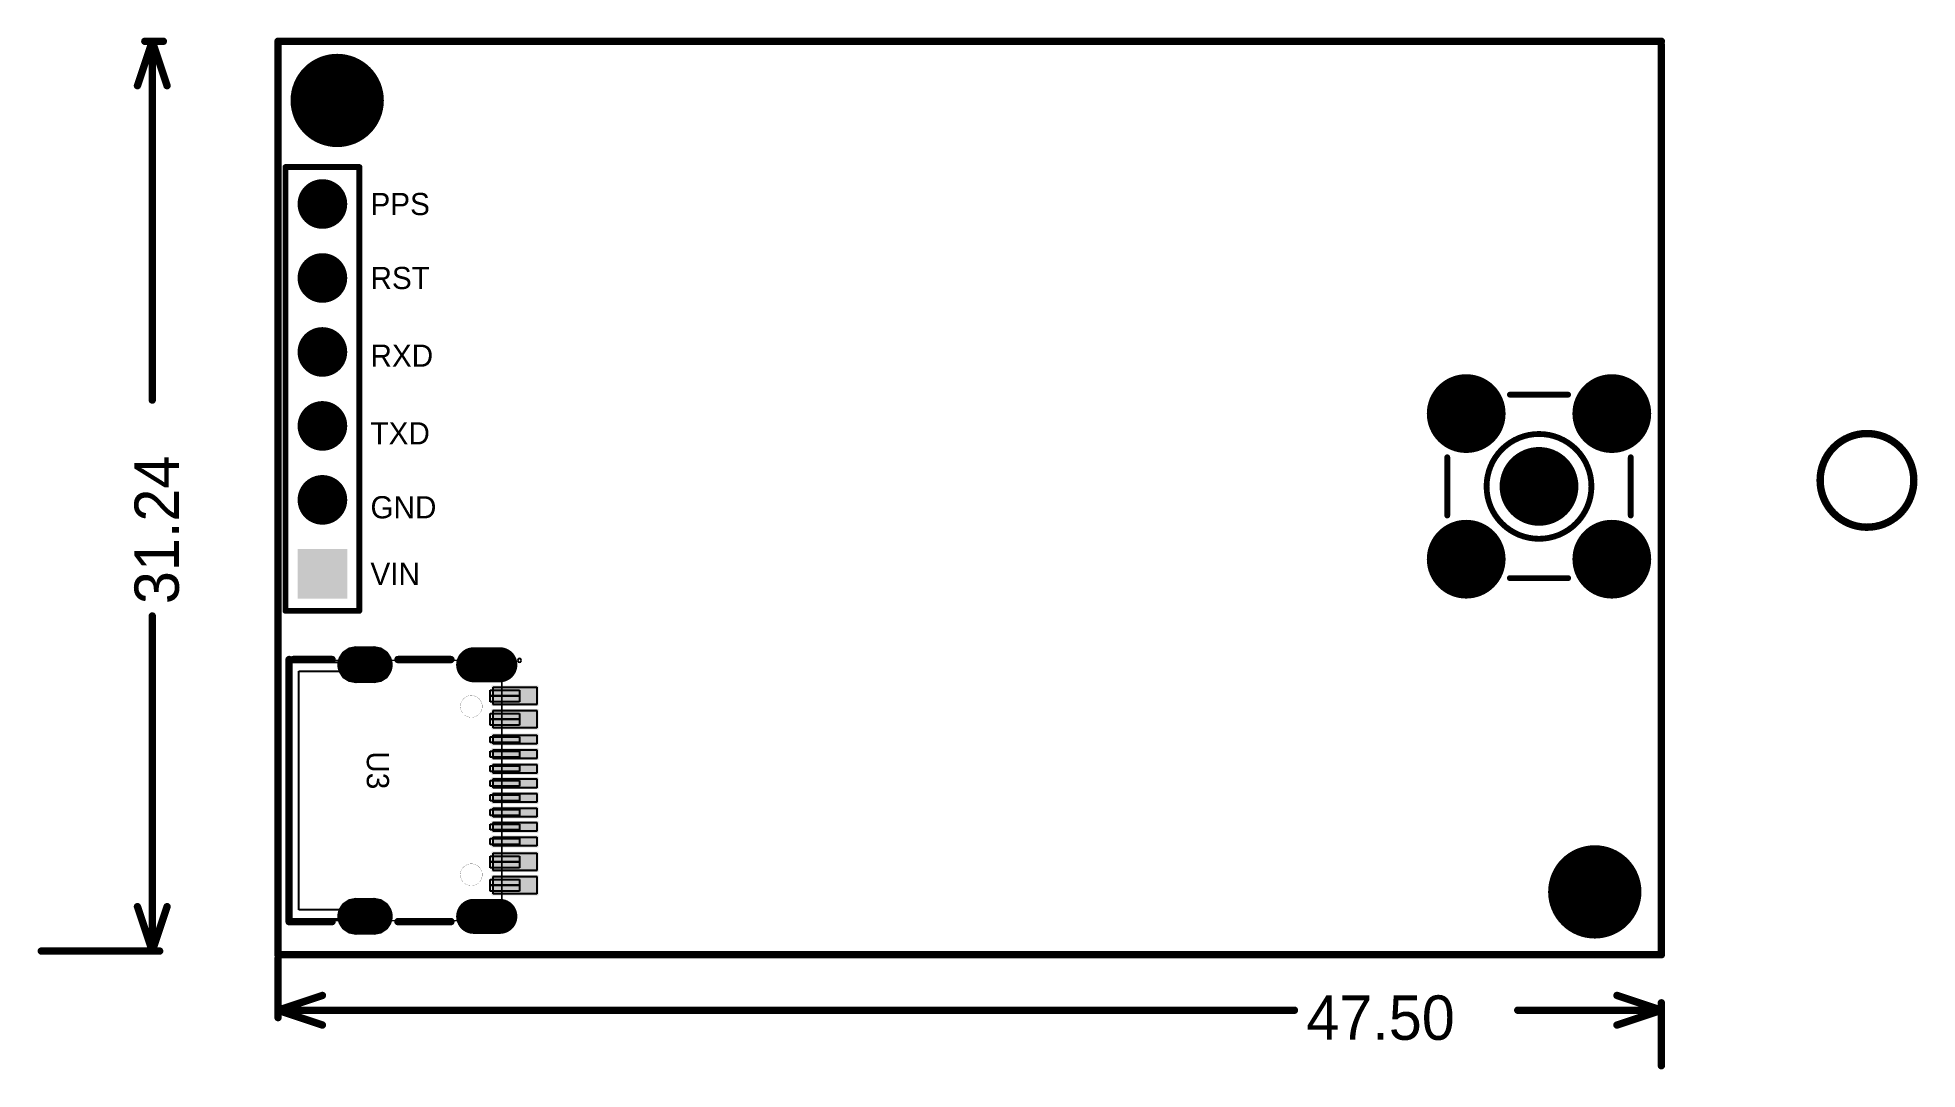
# Model space of a CAD drawing. Extents: x 65.5 to 130.1, y 48 to 83.4.
import ezdxf

# ---------------------------------------------------------------- set-up
doc = ezdxf.new("R2010")
doc.units = 0
doc.layers.get('0').update_dxf_attribs({"linetype": 'CONTINUOUS'})
for name, color, linetype in [('BOTTOMLAYER', 5, 'CONTINUOUS'), ('BOTTOMSOLDER', 6, 'CONTINUOUS'), ('KEEPOUTLAYER', 6, 'CONTINUOUS'), ('MECHANICAL1', 6, 'CONTINUOUS'), ('MECHANICAL15', 56, 'CONTINUOUS'), ('MECHANICAL6', 56, 'CONTINUOUS'), ('MULTILAYER', 9, 'CONTINUOUS'), ('TOPLAYER', 1, 'CONTINUOUS'), ('TOPOVERLAY', 2, 'CONTINUOUS'), ('TOPPASTE', 8, 'CONTINUOUS'), ('TOPSOLDER', 216, 'CONTINUOUS')]:
    doc.layers.add(name, color=color, linetype=linetype)

# ---------------------------------------------------------------- blocks, each defined once
blk = doc.blocks.new('TYPE_C16_1')
at = {"layer": 'BOTTOMLAYER', "const_width": 1.1}
for points in [[(-4.243, 2.664), (-4.243, 1.764)], [(4.397, 2.664), (4.397, 1.764)], [(-4.243, -1.616), (-4.243, -2.316)], [(4.397, -1.616), (4.397, -2.316)]]:
    blk.add_lwpolyline(points, dxfattribs=at)
at = {"layer": 'BOTTOMLAYER', "const_width": 0.55}
for points in [[(-4.518, 2.664, 1), (-3.968, 2.664, 1)], [(4.122, 2.664, 1), (4.672, 2.664, 1)], [(-4.518, 1.764, 1), (-3.968, 1.764, 1)], [(4.122, 1.764, 1), (4.672, 1.764, 1)], [(-4.518, -1.616, 1), (-3.968, -1.616, 1)], [(4.122, -1.616, 1), (4.672, -1.616, 1)], [(-4.518, -2.316, 1), (-3.968, -2.316, 1)], [(4.122, -2.316, 1), (4.672, -2.316, 1)]]:
    blk.add_lwpolyline(points, format="xyb", close=True, dxfattribs=at)
at = {"layer": 'BOTTOMSOLDER', "const_width": 1.202}
for points in [[(-4.243, 2.664), (-4.243, 1.764)], [(4.397, 2.664), (4.397, 1.764)], [(-4.243, -1.616), (-4.243, -2.316)], [(4.397, -1.616), (4.397, -2.316)]]:
    blk.add_lwpolyline(points, dxfattribs=at)
at = {"layer": 'BOTTOMSOLDER', "const_width": 0.601}
for points in [[(-4.544, 2.664, 1), (-3.943, 2.664, 1)], [(4.096, 2.664, 1), (4.697, 2.664, 1)], [(-4.544, 1.764, 1), (-3.943, 1.764, 1)], [(4.096, 1.764, 1), (4.697, 1.764, 1)], [(-4.544, -1.616, 1), (-3.943, -1.616, 1)], [(4.096, -1.616, 1), (4.697, -1.616, 1)], [(-4.544, -2.316, 1), (-3.943, -2.316, 1)], [(4.096, -2.316, 1), (4.697, -2.316, 1)]]:
    blk.add_lwpolyline(points, format="xyb", close=True, dxfattribs=at)
at = {"layer": 'KEEPOUTLAYER'}
for points, const_width in [([(-2.438, 1.684, 1), (-3.188, 1.684, 1)], 0.00508), ([(3.342, 1.684, 1), (2.592, 1.684, 1)], 0.00508), ([(-3.19, 1.684, 1), (-3.187, 1.684, 1)], 0.00254), ([(-2.44, 1.684, 1), (-2.437, 1.684, 1)], 0.00254), ([(2.59, 1.684, 1), (2.593, 1.684, 1)], 0.00254), ([(3.34, 1.684, 1), (3.343, 1.684, 1)], 0.00254)]:
    blk.add_lwpolyline(points, format="xyb", close=True, dxfattribs=dict(at, const_width=const_width))
at = {"layer": 'MECHANICAL15'}
for p, q in [((-4.439, 3.38), (-4.458, 3.334)), ((-4.458, 3.334), (-4.458, 3.334)), ((-4.458, 3.334), (-4.439, 3.289)), ((-4.394, 3.399), (-4.439, 3.38)), ((-4.439, 3.289), (-4.394, 3.27)), ((-4.348, 3.38), (-4.394, 3.399)), ((-4.394, 3.27), (-4.348, 3.289)), ((-4.329, 3.334), (-4.348, 3.38)), ((-4.348, 3.289), (-4.329, 3.334)), ((-4.329, 3.334), (-4.329, 3.334)), ((-3.374, 2.334), (-3.374, 3.334)), ((-3.374, 3.334), (-3.174, 3.334)), ((-3.174, 2.334), (-3.174, 3.334)), ((-3.174, 3.334), (-2.974, 3.334)), ((-3.174, 3.334), (-3.174, 2.334)), ((-2.974, 3.334), (-2.974, 2.334)), ((-2.574, 2.334), (-2.574, 3.334)), ((-2.574, 3.334), (-2.374, 3.334)), ((-2.374, 3.334), (-2.374, 2.334)), ((-2.374, 2.334), (-2.374, 3.334)), ((-2.374, 3.334), (-2.174, 3.334)), ((-2.174, 3.334), (-2.174, 2.334)), ((-1.774, 2.334), (-1.774, 3.334)), ((-1.774, 3.334), (-1.574, 3.334)), ((-1.574, 3.334), (-1.574, 2.334)), ((-1.273, 2.334), (-1.273, 3.334)), ((-1.273, 3.334), (-1.073, 3.334)), ((-1.073, 3.334), (-1.073, 2.334)), ((-0.774, 2.334), (-0.774, 3.334)), ((-0.774, 3.334), (-0.574, 3.334)), ((-0.574, 3.334), (-0.574, 2.334)), ((-0.273, 2.334), (-0.273, 3.334)), ((-0.273, 3.334), (-0.073, 3.334)), ((-0.073, 3.334), (-0.073, 2.334)), ((0.226, 2.334), (0.226, 3.334)), ((0.226, 3.334), (0.426, 3.334)), ((0.426, 3.334), (0.426, 2.334)), ((0.727, 2.334), (0.727, 3.334)), ((0.727, 3.334), (0.927, 3.334)), ((0.927, 3.334), (0.927, 2.334)), ((1.226, 2.334), (1.226, 3.334)), ((1.226, 3.334), (1.426, 3.334)), ((1.426, 3.334), (1.426, 2.334)), ((1.727, 2.334), (1.727, 3.334)), ((1.727, 3.334), (1.927, 3.334)), ((1.927, 3.334), (1.927, 2.334)), ((2.327, 2.334), (2.327, 3.334)), ((2.327, 3.334), (2.527, 3.334)), ((2.527, 3.334), (2.527, 2.334)), ((2.527, 2.334), (2.527, 3.334)), ((2.527, 3.334), (2.727, 3.334)), ((2.727, 3.334), (2.727, 2.334)), ((3.126, 2.334), (3.126, 3.334)), ((3.126, 3.334), (3.326, 3.334)), ((3.326, 3.334), (3.326, 2.334)), ((3.326, 2.334), (3.326, 3.334)), ((3.326, 3.334), (3.526, 3.334)), ((3.526, 3.334), (3.526, 2.334)), ((-4.394, 1.684), (-4.394, 2.734)), ((-4.394, 2.734), (-4.094, 2.734)), ((-4.094, 2.734), (-4.094, 1.684)), ((4.246, 1.684), (4.246, 2.734)), ((4.246, 2.734), (4.547, 2.734)), ((4.547, 2.734), (4.547, 1.684)), ((-3.174, 2.334), (-3.374, 2.334)), ((-2.974, 2.334), (-3.174, 2.334)), ((-2.374, 2.334), (-2.574, 2.334)), ((-2.174, 2.334), (-2.374, 2.334)), ((-1.574, 2.334), (-1.774, 2.334)), ((-1.073, 2.334), (-1.273, 2.334)), ((-0.574, 2.334), (-0.774, 2.334)), ((-0.073, 2.334), (-0.273, 2.334)), ((0.426, 2.334), (0.226, 2.334)), ((0.927, 2.334), (0.727, 2.334)), ((1.426, 2.334), (1.226, 2.334)), ((1.927, 2.334), (1.727, 2.334)), ((2.527, 2.334), (2.327, 2.334)), ((2.727, 2.334), (2.527, 2.334)), ((3.326, 2.334), (3.126, 2.334)), ((3.526, 2.334), (3.326, 2.334)), ((-4.094, 1.684), (-4.394, 1.684)), ((4.547, 1.684), (4.246, 1.684)), ((-4.394, -2.366), (-4.394, -1.566)), ((-4.394, -1.566), (-4.094, -1.566)), ((-4.094, -1.566), (-4.094, -2.366)), ((4.246, -2.366), (4.246, -1.566)), ((4.246, -1.566), (4.547, -1.566)), ((4.547, -1.566), (4.547, -2.366)), ((-4.094, -2.366), (-4.394, -2.366)), ((4.547, -2.366), (4.246, -2.366))]:
    blk.add_line(p, q, dxfattribs=at)
at = {"layer": 'MECHANICAL15', "const_width": 0.0508}
for points in [[(-4.394, -4.566), (-4.394, 2.734)], [(4.546, 2.734), (-4.394, 2.734)], [(4.546, -4.566), (4.546, 2.734)], [(4.546, -4.566), (-4.394, -4.566)]]:
    blk.add_lwpolyline(points, dxfattribs=at)
at = {"layer": 'MECHANICAL15', "const_width": 0.0254}
for points in [[(-4.406, 2.734, 1), (-4.381, 2.734, 1)], [(-4.406, 2.734, 1), (-4.381, 2.734, 1)], [(4.534, 2.734, 1), (4.559, 2.734, 1)], [(4.534, 2.734, 1), (4.559, 2.734, 1)], [(-4.406, -4.566, 1), (-4.381, -4.566, 1)], [(-4.406, -4.566, 1), (-4.381, -4.566, 1)], [(4.534, -4.566, 1), (4.559, -4.566, 1)], [(4.534, -4.566, 1), (4.559, -4.566, 1)]]:
    blk.add_lwpolyline(points, format="xyb", close=True, dxfattribs=at)
at = {"layer": 'MECHANICAL6'}
for p, q in [((-4.024, -2.842), (-4.324, -2.842)), ((-4.324, -2.842), (-4.324, -4.542)), ((-4.024, -4.242), (-4.024, -2.842)), ((4.476, -2.842), (4.176, -2.842)), ((4.176, -2.842), (4.176, -4.242)), ((4.476, -4.542), (4.476, -2.842)), ((4.176, -4.242), (-4.024, -4.242)), ((-4.324, -4.542), (4.476, -4.542))]:
    blk.add_line(p, q, dxfattribs=at)
at = {"layer": 'MULTILAYER', "const_width": 1.1}
for points in [[(-4.243, 2.664), (-4.243, 1.764)], [(4.397, 2.664), (4.397, 1.764)], [(-4.243, -1.616), (-4.243, -2.316)], [(4.397, -1.616), (4.397, -2.316)]]:
    blk.add_lwpolyline(points, dxfattribs=at)
at = {"layer": 'MULTILAYER', "const_width": 0.55}
for points in [[(-4.518, 2.664, 1), (-3.968, 2.664, 1)], [(4.122, 2.664, 1), (4.672, 2.664, 1)], [(-4.518, 1.764, 1), (-3.968, 1.764, 1)], [(4.122, 1.764, 1), (4.672, 1.764, 1)], [(-4.518, -1.616, 1), (-3.968, -1.616, 1)], [(4.122, -1.616, 1), (4.672, -1.616, 1)], [(-4.518, -2.316, 1), (-3.968, -2.316, 1)], [(4.122, -2.316, 1), (4.672, -2.316, 1)]]:
    blk.add_lwpolyline(points, format="xyb", close=True, dxfattribs=at)
at = {"layer": 'TOPLAYER', "const_width": 1.1}
for points in [[(-4.243, 2.664), (-4.243, 1.764)], [(4.397, 2.664), (4.397, 1.764)], [(-4.243, -1.616), (-4.243, -2.316)], [(4.397, -1.616), (4.397, -2.316)]]:
    blk.add_lwpolyline(points, dxfattribs=at)
at = {"layer": 'TOPLAYER', "const_width": 0.55}
for points in [[(-4.518, 2.664, 1), (-3.968, 2.664, 1)], [(4.122, 2.664, 1), (4.672, 2.664, 1)], [(-4.518, 1.764, 1), (-3.968, 1.764, 1)], [(4.122, 1.764, 1), (4.672, 1.764, 1)], [(-4.518, -1.616, 1), (-3.968, -1.616, 1)], [(4.122, -1.616, 1), (4.672, -1.616, 1)], [(-4.518, -2.316, 1), (-3.968, -2.316, 1)], [(4.122, -2.316, 1), (4.672, -2.316, 1)]]:
    blk.add_lwpolyline(points, format="xyb", close=True, dxfattribs=at)
at = {"layer": 'TOPLAYER'}
for points in [[(-3.473, 2.431), (-3.173, 2.431), (-3.473, 3.931), (-3.173, 3.931)], [(-3.174, 2.431), (-2.874, 2.431), (-3.174, 3.931), (-2.874, 3.931)], [(-2.673, 2.431), (-2.373, 2.431), (-2.673, 3.931), (-2.373, 3.931)], [(-2.373, 2.431), (-2.073, 2.431), (-2.373, 3.931), (-2.073, 3.931)], [(-1.824, 2.432), (-1.524, 2.432), (-1.824, 3.932), (-1.524, 3.932)], [(-1.323, 2.431), (-1.023, 2.431), (-1.323, 3.931), (-1.023, 3.931)], [(-0.824, 2.431), (-0.524, 2.431), (-0.824, 3.931), (-0.524, 3.931)], [(-0.323, 2.431), (-0.023, 2.431), (-0.323, 3.931), (-0.023, 3.931)], [(0.176, 2.431), (0.476, 2.431), (0.176, 3.931), (0.476, 3.931)], [(0.677, 2.431), (0.977, 2.431), (0.677, 3.931), (0.977, 3.931)], [(1.176, 2.432), (1.476, 2.432), (1.176, 3.932), (1.476, 3.932)], [(1.677, 2.431), (1.977, 2.431), (1.677, 3.931), (1.977, 3.931)], [(2.227, 2.432), (2.527, 2.432), (2.227, 3.932), (2.527, 3.932)], [(2.527, 2.432), (2.827, 2.432), (2.527, 3.932), (2.827, 3.932)], [(3.027, 2.431), (3.327, 2.431), (3.027, 3.931), (3.327, 3.931)], [(3.327, 2.431), (3.627, 2.431), (3.327, 3.931), (3.627, 3.931)]]:
    blk.add_solid(points, dxfattribs=at)
at = {"layer": 'TOPOVERLAY', "const_width": 0.254}
for points in [[(-4.424, -0.835), (-4.424, 0.983)], [(4.576, -0.835), (4.576, 0.983)], [(-4.424, -4.433), (-4.424, -3.097)], [(4.576, -4.382), (4.576, -3.097)], [(-4.425, -4.572), (4.577, -4.572)], [(4.577, -4.572), (4.577, -4.381)]]:
    blk.add_lwpolyline(points, dxfattribs=at)
at = {"layer": 'TOPOVERLAY', "const_width": 0.127}
for points in [[(-4.487, 0.983, 1), (-4.36, 0.983, 1)], [(4.513, 0.983, 1), (4.64, 0.983, 1)], [(-4.487, -0.835, 1), (-4.36, -0.835, 1)], [(4.513, -0.835, 1), (4.64, -0.835, 1)], [(-4.487, -3.097, 1), (-4.36, -3.097, 1)], [(4.513, -3.097, 1), (4.64, -3.097, 1)], [(-4.488, -4.572, 1), (-4.361, -4.572, 1)], [(-4.487, -4.433, 1), (-4.36, -4.433, 1)], [(4.513, -4.382, 1), (4.64, -4.382, 1)], [(4.514, -4.381, 1), (4.641, -4.381, 1)], [(4.514, -4.572, 1), (4.641, -4.572, 1)], [(4.514, -4.572, 1), (4.641, -4.572, 1)]]:
    blk.add_lwpolyline(points, format="xyb", close=True, dxfattribs=at)
at = {"layer": 'TOPPASTE'}
for p, q in [((-3.474, 2.431), (-3.474, 3.931)), ((-3.474, 3.931), (-2.874, 3.931)), ((-2.874, 3.931), (-2.874, 2.431)), ((-2.674, 2.431), (-2.674, 3.931)), ((-2.674, 3.931), (-2.074, 3.931)), ((-2.074, 3.931), (-2.074, 2.431)), ((-1.824, 2.432), (-1.824, 3.932)), ((-1.824, 3.932), (-1.524, 3.932)), ((-1.524, 3.932), (-1.524, 2.432)), ((-1.323, 2.431), (-1.323, 3.931)), ((-1.323, 3.931), (-1.023, 3.931)), ((-1.023, 3.931), (-1.023, 2.431)), ((-0.824, 2.431), (-0.824, 3.931)), ((-0.824, 3.931), (-0.524, 3.931)), ((-0.524, 3.931), (-0.524, 2.431)), ((-0.323, 2.431), (-0.323, 3.931)), ((-0.323, 3.931), (-0.023, 3.931)), ((-0.023, 3.931), (-0.023, 2.431)), ((0.176, 2.431), (0.176, 3.931)), ((0.176, 3.931), (0.476, 3.931)), ((0.476, 3.931), (0.476, 2.431)), ((0.677, 2.431), (0.677, 3.931)), ((0.677, 3.931), (0.977, 3.931)), ((0.977, 3.931), (0.977, 2.431)), ((1.176, 2.432), (1.176, 3.932)), ((1.176, 3.932), (1.476, 3.932)), ((1.476, 3.932), (1.476, 2.432)), ((1.677, 2.431), (1.677, 3.931)), ((1.677, 3.931), (1.977, 3.931)), ((1.977, 3.931), (1.977, 2.431)), ((2.227, 2.431), (2.227, 3.931)), ((2.227, 3.931), (2.826, 3.931)), ((2.826, 3.931), (2.826, 2.431)), ((3.026, 2.431), (3.026, 3.931)), ((3.026, 3.931), (3.626, 3.931)), ((3.626, 3.931), (3.626, 2.431)), ((-4.804, 2.664), (-4.762, 2.879)), ((-4.793, 1.764), (-4.804, 2.664)), ((-4.762, 2.879), (-4.64, 3.061)), ((-4.64, 3.061), (-4.458, 3.182)), ((-4.458, 3.182), (-4.243, 3.225)), ((-4.243, 3.225), (-4.029, 3.182)), ((-4.029, 3.182), (-3.847, 3.061)), ((-3.847, 3.061), (-3.725, 2.879)), ((-3.725, 2.879), (-3.683, 2.664)), ((-3.683, 2.664), (-3.693, 2.664)), ((-3.693, 2.664), (-3.683, 1.764)), ((3.836, 2.664), (3.878, 2.879)), ((3.847, 1.764), (3.836, 2.664)), ((3.878, 2.879), (4, 3.061)), ((4, 3.061), (4.182, 3.182)), ((4.182, 3.182), (4.397, 3.225)), ((4.397, 3.225), (4.611, 3.182)), ((4.611, 3.182), (4.793, 3.061)), ((4.793, 3.061), (4.915, 2.879)), ((4.915, 2.879), (4.957, 2.664)), ((4.957, 2.664), (4.947, 2.664)), ((4.947, 2.664), (4.957, 1.764)), ((-2.874, 2.431), (-3.474, 2.431)), ((-2.074, 2.431), (-2.674, 2.431)), ((-1.524, 2.432), (-1.824, 2.432)), ((-1.023, 2.431), (-1.323, 2.431)), ((-0.524, 2.431), (-0.824, 2.431)), ((-0.023, 2.431), (-0.323, 2.431)), ((0.476, 2.431), (0.176, 2.431)), ((0.977, 2.431), (0.677, 2.431)), ((1.476, 2.432), (1.176, 2.432)), ((1.977, 2.431), (1.677, 2.431)), ((2.826, 2.431), (2.227, 2.431)), ((3.626, 2.431), (3.026, 2.431)), ((-4.762, 1.549), (-4.804, 1.764)), ((-4.804, 1.764), (-4.793, 1.764)), ((-4.64, 1.368), (-4.762, 1.549)), ((-4.458, 1.246), (-4.64, 1.368)), ((-3.847, 1.368), (-4.029, 1.246)), ((-3.725, 1.549), (-3.847, 1.368)), ((-3.683, 1.764), (-3.725, 1.549)), ((3.878, 1.549), (3.836, 1.764)), ((3.836, 1.764), (3.847, 1.764)), ((4, 1.368), (3.878, 1.549)), ((4.182, 1.246), (4, 1.368)), ((4.793, 1.368), (4.611, 1.246)), ((4.915, 1.549), (4.793, 1.368)), ((4.957, 1.764), (4.915, 1.549)), ((-4.243, 1.203), (-4.458, 1.246)), ((-4.029, 1.246), (-4.243, 1.203)), ((4.397, 1.203), (4.182, 1.246)), ((4.611, 1.246), (4.397, 1.203)), ((-4.809, -1.432), (-4.676, -1.233)), ((-4.676, -1.233), (-4.478, -1.101)), ((-4.478, -1.101), (-4.244, -1.054)), ((-4.244, -1.054), (-4.009, -1.101)), ((-4.009, -1.101), (-3.811, -1.233)), ((-3.811, -1.233), (-3.678, -1.432)), ((3.831, -1.432), (3.964, -1.233)), ((3.964, -1.233), (4.162, -1.101)), ((4.162, -1.101), (4.396, -1.054)), ((4.396, -1.054), (4.631, -1.101)), ((4.631, -1.101), (4.829, -1.233)), ((4.829, -1.233), (4.962, -1.432)), ((-4.855, -1.666), (-4.809, -1.432)), ((-4.844, -2.266), (-4.855, -1.666)), ((-3.678, -1.432), (-3.632, -1.666)), ((-3.632, -1.666), (-3.644, -1.666)), ((-3.644, -1.666), (-3.632, -2.266)), ((3.785, -1.666), (3.831, -1.432)), ((3.796, -2.266), (3.785, -1.666)), ((4.962, -1.432), (5.008, -1.666)), ((5.008, -1.666), (4.996, -1.666)), ((4.996, -1.666), (5.008, -2.266)), ((-4.809, -2.5), (-4.855, -2.266)), ((-4.855, -2.266), (-4.844, -2.266)), ((-4.676, -2.699), (-4.809, -2.5)), ((-3.678, -2.5), (-3.811, -2.699)), ((-3.632, -2.266), (-3.678, -2.5)), ((3.831, -2.5), (3.785, -2.266)), ((3.785, -2.266), (3.796, -2.266)), ((3.964, -2.699), (3.831, -2.5)), ((4.962, -2.5), (4.829, -2.699)), ((5.008, -2.266), (4.962, -2.5)), ((-4.478, -2.831), (-4.676, -2.699)), ((-4.244, -2.878), (-4.478, -2.831)), ((-4.009, -2.831), (-4.244, -2.878)), ((-3.811, -2.699), (-4.009, -2.831)), ((4.162, -2.831), (3.964, -2.699)), ((4.396, -2.878), (4.162, -2.831)), ((4.631, -2.831), (4.396, -2.878)), ((4.829, -2.699), (4.631, -2.831))]:
    blk.add_line(p, q, dxfattribs=at)
for points in [[(-3.473, 2.431), (-3.173, 2.431), (-3.473, 3.931), (-3.173, 3.931)], [(-3.174, 2.431), (-2.874, 2.431), (-3.174, 3.931), (-2.874, 3.931)], [(-2.673, 2.431), (-2.373, 2.431), (-2.673, 3.931), (-2.373, 3.931)], [(-2.373, 2.431), (-2.073, 2.431), (-2.373, 3.931), (-2.073, 3.931)], [(-1.824, 2.432), (-1.524, 2.432), (-1.824, 3.932), (-1.524, 3.932)], [(-1.323, 2.431), (-1.023, 2.431), (-1.323, 3.931), (-1.023, 3.931)], [(-0.824, 2.431), (-0.524, 2.431), (-0.824, 3.931), (-0.524, 3.931)], [(-0.323, 2.431), (-0.023, 2.431), (-0.323, 3.931), (-0.023, 3.931)], [(0.176, 2.431), (0.476, 2.431), (0.176, 3.931), (0.476, 3.931)], [(0.677, 2.431), (0.977, 2.431), (0.677, 3.931), (0.977, 3.931)], [(1.176, 2.432), (1.476, 2.432), (1.176, 3.932), (1.476, 3.932)], [(1.677, 2.431), (1.977, 2.431), (1.677, 3.931), (1.977, 3.931)], [(2.227, 2.432), (2.527, 2.432), (2.227, 3.932), (2.527, 3.932)], [(2.527, 2.432), (2.827, 2.432), (2.527, 3.932), (2.827, 3.932)], [(3.027, 2.431), (3.327, 2.431), (3.027, 3.931), (3.327, 3.931)], [(3.327, 2.431), (3.627, 2.431), (3.327, 3.931), (3.627, 3.931)]]:
    blk.add_solid(points, dxfattribs=at)
at = {"layer": 'TOPSOLDER', "const_width": 1.202}
for points in [[(-4.243, 2.664), (-4.243, 1.764)], [(4.397, 2.664), (4.397, 1.764)], [(-4.243, -1.616), (-4.243, -2.316)], [(4.397, -1.616), (4.397, -2.316)]]:
    blk.add_lwpolyline(points, dxfattribs=at)
at = {"layer": 'TOPSOLDER', "const_width": 0.601}
for points in [[(-4.544, 2.664, 1), (-3.943, 2.664, 1)], [(4.096, 2.664, 1), (4.697, 2.664, 1)], [(-4.544, 1.764, 1), (-3.943, 1.764, 1)], [(4.096, 1.764, 1), (4.697, 1.764, 1)], [(-4.544, -1.616, 1), (-3.943, -1.616, 1)], [(4.096, -1.616, 1), (4.697, -1.616, 1)], [(-4.544, -2.316, 1), (-3.943, -2.316, 1)], [(4.096, -2.316, 1), (4.697, -2.316, 1)]]:
    blk.add_lwpolyline(points, format="xyb", close=True, dxfattribs=at)
at = {"layer": 'TOPSOLDER'}
for points in [[(-3.524, 2.38), (-3.123, 2.38), (-3.524, 3.982), (-3.123, 3.982)], [(-3.224, 2.38), (-2.823, 2.38), (-3.224, 3.982), (-2.823, 3.982)], [(-2.724, 2.38), (-2.323, 2.38), (-2.724, 3.982), (-2.323, 3.982)], [(-2.424, 2.38), (-2.023, 2.38), (-2.424, 3.982), (-2.023, 3.982)], [(-1.874, 2.381), (-1.473, 2.381), (-1.874, 3.983), (-1.473, 3.983)], [(-1.374, 2.38), (-0.973, 2.38), (-1.374, 3.982), (-0.973, 3.982)], [(-0.874, 2.38), (-0.473, 2.38), (-0.874, 3.982), (-0.473, 3.982)], [(-0.374, 2.38), (0.027, 2.38), (-0.374, 3.982), (0.027, 3.982)], [(0.126, 2.38), (0.527, 2.38), (0.126, 3.982), (0.527, 3.982)], [(0.626, 2.38), (1.027, 2.38), (0.626, 3.982), (1.027, 3.982)], [(1.125, 2.381), (1.527, 2.381), (1.125, 3.983), (1.527, 3.983)], [(1.626, 2.38), (2.027, 2.38), (1.626, 3.982), (2.027, 3.982)], [(2.176, 2.381), (2.577, 2.381), (2.176, 3.982), (2.577, 3.982)], [(2.476, 2.381), (2.878, 2.381), (2.476, 3.982), (2.878, 3.982)], [(2.976, 2.38), (3.377, 2.38), (2.976, 3.982), (3.377, 3.982)], [(3.276, 2.38), (3.677, 2.38), (3.276, 3.982), (3.677, 3.982)]]:
    blk.add_solid(points, dxfattribs=at)
blk = doc.blocks.new('HDR1X6_2')
at = {"layer": 'BOTTOMLAYER', "const_width": 0.75}
for points in [[(2.165, 0, 1), (2.915, 0, 1)], [(4.705, 0, 1), (5.455, 0, 1)], [(7.245, 0, 1), (7.995, 0, 1)], [(9.785, 0, 1), (10.535, 0, 1)], [(12.325, 0, 1), (13.075, 0, 1)]]:
    blk.add_lwpolyline(points, format="xyb", close=True, dxfattribs=at)
at = {"layer": 'BOTTOMLAYER'}
blk.add_solid([(-0.75, -0.75), (0.75, -0.75), (-0.75, 0.75), (0.75, 0.75)], dxfattribs=at)
at = {"layer": 'BOTTOMSOLDER', "const_width": 0.852}
for points in [[(2.114, 0, 1), (2.966, 0, 1)], [(4.654, 0, 1), (5.506, 0, 1)], [(7.194, 0, 1), (8.046, 0, 1)], [(9.734, 0, 1), (10.586, 0, 1)], [(12.274, 0, 1), (13.126, 0, 1)]]:
    blk.add_lwpolyline(points, format="xyb", close=True, dxfattribs=at)
at = {"layer": 'BOTTOMSOLDER'}
blk.add_solid([(-0.852, -0.852), (0.852, -0.852), (-0.852, 0.852), (0.852, 0.852)], dxfattribs=at)
at = {"layer": 'MULTILAYER', "const_width": 0.75}
for points in [[(2.165, 0, 1), (2.915, 0, 1)], [(4.705, 0, 1), (5.455, 0, 1)], [(7.245, 0, 1), (7.995, 0, 1)], [(9.785, 0, 1), (10.535, 0, 1)], [(12.325, 0, 1), (13.075, 0, 1)]]:
    blk.add_lwpolyline(points, format="xyb", close=True, dxfattribs=at)
at = {"layer": 'MULTILAYER'}
blk.add_solid([(-0.75, -0.75), (0.75, -0.75), (-0.75, 0.75), (0.75, 0.75)], dxfattribs=at)
at = {"layer": 'TOPLAYER', "const_width": 0.75}
for points in [[(2.165, 0, 1), (2.915, 0, 1)], [(4.705, 0, 1), (5.455, 0, 1)], [(7.245, 0, 1), (7.995, 0, 1)], [(9.785, 0, 1), (10.535, 0, 1)], [(12.325, 0, 1), (13.075, 0, 1)]]:
    blk.add_lwpolyline(points, format="xyb", close=True, dxfattribs=at)
at = {"layer": 'TOPLAYER'}
blk.add_solid([(-0.75, -0.75), (0.75, -0.75), (-0.75, 0.75), (0.75, 0.75)], dxfattribs=at)
at = {"layer": 'TOPOVERLAY', "const_width": 0.2}
for points in [[(-1.27, 1.27), (-1.27, -1.27)], [(-1.27, 1.27), (13.97, 1.27)], [(13.97, 1.27), (13.97, -1.27)], [(-1.27, -1.27), (13.97, -1.27)]]:
    blk.add_lwpolyline(points, dxfattribs=at)
at = {"layer": 'TOPOVERLAY', "const_width": 0.1}
for points in [[(-1.32, 1.27, 1), (-1.22, 1.27, 1)], [(-1.32, 1.27, 1), (-1.22, 1.27, 1)], [(13.92, 1.27, 1), (14.02, 1.27, 1)], [(13.92, 1.27, 1), (14.02, 1.27, 1)], [(-1.32, -1.27, 1), (-1.22, -1.27, 1)], [(-1.32, -1.27, 1), (-1.22, -1.27, 1)], [(13.92, -1.27, 1), (14.02, -1.27, 1)], [(13.92, -1.27, 1), (14.02, -1.27, 1)]]:
    blk.add_lwpolyline(points, format="xyb", close=True, dxfattribs=at)
at = {"layer": 'TOPSOLDER', "const_width": 0.852}
for points in [[(2.114, 0, 1), (2.966, 0, 1)], [(4.654, 0, 1), (5.506, 0, 1)], [(7.194, 0, 1), (8.046, 0, 1)], [(9.734, 0, 1), (10.586, 0, 1)], [(12.274, 0, 1), (13.126, 0, 1)]]:
    blk.add_lwpolyline(points, format="xyb", close=True, dxfattribs=at)
at = {"layer": 'TOPSOLDER'}
blk.add_solid([(-0.852, -0.852), (0.852, -0.852), (-0.852, 0.852), (0.852, 0.852)], dxfattribs=at)
blk = doc.blocks.new('SMA_3')
at = {"layer": 'BOTTOMLAYER', "const_width": 1.25}
for points in [[(-3.262, 2.582, 1), (-2.012, 2.582, 1)], [(1.738, 2.582, 1), (2.988, 2.582, 1)], [(-0.762, 0.082, 1), (0.488, 0.082, 1)], [(-3.262, -2.418, 1), (-2.012, -2.418, 1)], [(1.738, -2.418, 1), (2.988, -2.418, 1)]]:
    blk.add_lwpolyline(points, format="xyb", close=True, dxfattribs=at)
at = {"layer": 'BOTTOMSOLDER', "const_width": 1.352}
for points in [[(-3.313, 2.582, 1), (-1.961, 2.582, 1)], [(1.687, 2.582, 1), (3.039, 2.582, 1)], [(-0.813, 0.082, 1), (0.539, 0.082, 1)], [(-3.313, -2.418, 1), (-1.961, -2.418, 1)], [(1.687, -2.418, 1), (3.039, -2.418, 1)]]:
    blk.add_lwpolyline(points, format="xyb", close=True, dxfattribs=at)
at = {"layer": 'MECHANICAL1'}
for points, const_width in [([(1.663, 0.082, 1), (-1.937, 0.082, 1)], 0.025), ([(0.913, 0.082, 1), (-1.187, 0.082, 1)], 0.025), ([(-1.944, 0.082, 1), (-1.931, 0.082, 1)], 0.0125), ([(-1.194, 0.082, 1), (-1.181, 0.082, 1)], 0.0125), ([(0.063, 0.082, 1), (-0.337, 0.082, 1)], 0.025), ([(-0.344, 0.082, 1), (-0.331, 0.082, 1)], 0.0125), ([(0.056, 0.082, 1), (0.069, 0.082, 1)], 0.0125), ([(0.906, 0.082, 1), (0.919, 0.082, 1)], 0.0125), ([(1.656, 0.082, 1), (1.669, 0.082, 1)], 0.0125)]:
    blk.add_lwpolyline(points, format="xyb", close=True, dxfattribs=dict(at, const_width=const_width))
at = {"layer": 'MULTILAYER', "const_width": 1.25}
for points in [[(-3.262, 2.582, 1), (-2.012, 2.582, 1)], [(1.738, 2.582, 1), (2.988, 2.582, 1)], [(-0.762, 0.082, 1), (0.488, 0.082, 1)], [(-3.262, -2.418, 1), (-2.012, -2.418, 1)], [(1.738, -2.418, 1), (2.988, -2.418, 1)]]:
    blk.add_lwpolyline(points, format="xyb", close=True, dxfattribs=at)
at = {"layer": 'TOPLAYER', "const_width": 1.25}
for points in [[(-3.262, 2.582, 1), (-2.012, 2.582, 1)], [(1.738, 2.582, 1), (2.988, 2.582, 1)], [(-0.762, 0.082, 1), (0.488, 0.082, 1)], [(-3.262, -2.418, 1), (-2.012, -2.418, 1)], [(1.738, -2.418, 1), (2.988, -2.418, 1)]]:
    blk.add_lwpolyline(points, format="xyb", close=True, dxfattribs=at)
at = {"layer": 'TOPOVERLAY', "const_width": 0.2}
for points in [[(-1.137, 3.232), (0.863, 3.232)], [(-3.287, -0.918), (-3.287, 1.082)], [(3.013, -0.918), (3.013, 1.082)], [(-1.137, -3.068), (0.863, -3.068)]]:
    blk.add_lwpolyline(points, dxfattribs=at)
at = {"layer": 'TOPOVERLAY'}
for points, const_width in [([(-1.187, 3.232, 1), (-1.087, 3.232, 1)], 0.1), ([(0.813, 3.232, 1), (0.913, 3.232, 1)], 0.1), ([(1.663, 0.082, 1), (-1.937, 0.082, 1)], 0.2), ([(-3.337, 1.082, 1), (-3.237, 1.082, 1)], 0.1), ([(2.963, 1.082, 1), (3.063, 1.082, 1)], 0.1), ([(-1.987, 0.082, 1), (-1.887, 0.082, 1)], 0.1), ([(1.613, 0.082, 1), (1.713, 0.082, 1)], 0.1), ([(-3.337, -0.918, 1), (-3.237, -0.918, 1)], 0.1), ([(2.963, -0.918, 1), (3.063, -0.918, 1)], 0.1), ([(-1.187, -3.068, 1), (-1.087, -3.068, 1)], 0.1), ([(0.813, -3.068, 1), (0.913, -3.068, 1)], 0.1)]:
    blk.add_lwpolyline(points, format="xyb", close=True, dxfattribs=dict(at, const_width=const_width))
at = {"layer": 'TOPSOLDER', "const_width": 1.352}
for points in [[(-3.313, 2.582, 1), (-1.961, 2.582, 1)], [(1.687, 2.582, 1), (3.039, 2.582, 1)], [(-0.813, 0.082, 1), (0.539, 0.082, 1)], [(-3.313, -2.418, 1), (-1.961, -2.418, 1)], [(1.687, -2.418, 1), (3.039, -2.418, 1)]]:
    blk.add_lwpolyline(points, format="xyb", close=True, dxfattribs=at)

msp = doc.modelspace()

# ---------------------------------------------------------------- linework, layer by layer
at = {"layer": 'BOTTOMLAYER', "const_width": 1.5}
for points in [[(75.069, 81.28, 1), (76.569, 81.28, 1)], [(118.249, 54.102, 1), (119.749, 54.102, 1)]]:
    msp.add_lwpolyline(points, format="xyb", close=True, dxfattribs=at)
at = {"layer": 'BOTTOMSOLDER', "const_width": 1.602}
for points in [[(75.018, 81.28, 1), (76.62, 81.28, 1)], [(118.198, 54.102, 1), (119.8, 54.102, 1)]]:
    msp.add_lwpolyline(points, format="xyb", close=True, dxfattribs=at)
at = {"layer": 'KEEPOUTLAYER', "const_width": 0.254}
for points in [[(73.787, 83.312), (121.285, 83.312)], [(73.787, 51.943), (73.787, 83.312)], [(121.285, 51.943), (121.285, 83.185)], [(73.787, 51.943), (121.285, 51.943)]]:
    msp.add_lwpolyline(points, dxfattribs=at)
at = {"layer": 'KEEPOUTLAYER', "const_width": 0.127}
for points in [[(73.724, 83.312, 1), (73.85, 83.312, 1)], [(73.724, 83.312, 1), (73.85, 83.312, 1)], [(121.222, 83.312, 1), (121.349, 83.312, 1)], [(121.222, 83.185, 1), (121.349, 83.185, 1)], [(129.151, 66.88, 1), (129.278, 66.88, 1)], [(129.222, 66.929, 1), (129.35, 66.929, 1)], [(73.724, 51.943, 1), (73.85, 51.943, 1)], [(73.724, 51.943, 1), (73.85, 51.943, 1)], [(121.222, 51.943, 1), (121.349, 51.943, 1)], [(121.222, 51.943, 1), (121.349, 51.943, 1)]]:
    msp.add_lwpolyline(points, format="xyb", close=True, dxfattribs=at)
at = {"layer": 'KEEPOUTLAYER', "const_width": 0.254}
msp.add_lwpolyline([(129.214, 66.88, -73.860196), (129.286, 66.929)], format="xyb", dxfattribs=at)
at = {"layer": 'MULTILAYER', "const_width": 1.5}
for points in [[(75.069, 81.28, 1), (76.569, 81.28, 1)], [(118.249, 54.102, 1), (119.749, 54.102, 1)]]:
    msp.add_lwpolyline(points, format="xyb", close=True, dxfattribs=at)
at = {"layer": 'TOPLAYER', "const_width": 1.5}
for points in [[(75.069, 81.28, 1), (76.569, 81.28, 1)], [(118.249, 54.102, 1), (119.749, 54.102, 1)]]:
    msp.add_lwpolyline(points, format="xyb", close=True, dxfattribs=at)
at = {"layer": 'TOPOVERLAY', "const_width": 0.254}
for points in [[(68.961, 81.788), (69.469, 83.312)], [(69.215, 83.312), (69.85, 83.312)], [(69.469, 70.992), (69.469, 83.312)], [(69.469, 83.312), (69.977, 81.788)], [(69.469, 52.07), (69.469, 63.577)], [(68.961, 53.594), (69.469, 52.07)], [(69.469, 52.07), (69.977, 53.594)], [(65.659, 52.07), (69.723, 52.07)], [(73.787, 49.784), (73.787, 51.816)], [(73.787, 50.038), (75.311, 50.546)], [(119.761, 50.546), (121.285, 50.038)], [(121.285, 48.133), (121.285, 50.292)], [(73.787, 50.038), (108.687, 50.038)], [(73.787, 50.038), (75.311, 49.53)], [(116.355, 50.038), (121.285, 50.038)], [(119.761, 49.53), (121.285, 50.038)]]:
    msp.add_lwpolyline(points, dxfattribs=at)
at = {"layer": 'TOPOVERLAY', "const_width": 0.127}
for points in [[(69.151, 83.312, 1), (69.278, 83.312, 1)], [(69.405, 83.312, 1), (69.532, 83.312, 1)], [(69.405, 83.312, 1), (69.532, 83.312, 1)], [(69.405, 83.312, 1), (69.532, 83.312, 1)], [(69.786, 83.312, 1), (69.913, 83.312, 1)], [(68.897, 81.788, 1), (69.024, 81.788, 1)], [(69.913, 81.788, 1), (70.04, 81.788, 1)], [(69.405, 70.992, 1), (69.532, 70.992, 1)], [(69.405, 63.577, 1), (69.532, 63.577, 1)], [(68.897, 53.594, 1), (69.024, 53.594, 1)], [(69.913, 53.594, 1), (70.04, 53.594, 1)], [(65.596, 52.07, 1), (65.722, 52.07, 1)], [(69.405, 52.07, 1), (69.532, 52.07, 1)], [(69.405, 52.07, 1), (69.532, 52.07, 1)], [(69.405, 52.07, 1), (69.532, 52.07, 1)], [(69.659, 52.07, 1), (69.786, 52.07, 1)], [(73.724, 51.816, 1), (73.85, 51.816, 1)], [(75.248, 50.546, 1), (75.374, 50.546, 1)], [(119.698, 50.546, 1), (119.825, 50.546, 1)], [(121.222, 50.292, 1), (121.349, 50.292, 1)], [(73.724, 50.038, 1), (73.85, 50.038, 1)], [(73.724, 50.038, 1), (73.85, 50.038, 1)], [(73.724, 50.038, 1), (73.85, 50.038, 1)], [(73.724, 49.784, 1), (73.85, 49.784, 1)], [(108.623, 50.038, 1), (108.75, 50.038, 1)], [(116.292, 50.038, 1), (116.419, 50.038, 1)], [(121.222, 50.038, 1), (121.349, 50.038, 1)], [(121.222, 50.038, 1), (121.349, 50.038, 1)], [(121.222, 50.038, 1), (121.349, 50.038, 1)], [(75.248, 49.53, 1), (75.374, 49.53, 1)], [(119.698, 49.53, 1), (119.825, 49.53, 1)], [(121.222, 48.133, 1), (121.349, 48.133, 1)]]:
    msp.add_lwpolyline(points, format="xyb", close=True, dxfattribs=at)
at = {"layer": 'TOPSOLDER', "const_width": 1.602}
for points in [[(75.018, 81.28, 1), (76.62, 81.28, 1)], [(118.198, 54.102, 1), (119.8, 54.102, 1)]]:
    msp.add_lwpolyline(points, format="xyb", close=True, dxfattribs=at)

# ---------------------------------------------------------------- block references
for name, p, rotation in [('HDR1X6_2', (75.311, 65.024), 90), ('SMA_3', (117.221, 67.945), 360), ('TYPE_C16_1', (78.74, 57.658), 270)]:
    msp.add_blockref(name, p, dxfattribs=dict(rotation=rotation))

# ---------------------------------------------------------------- texts
at = {"layer": 'TOPOVERLAY'}
for s, height, rotation, p in [('PPS', 0.762, 360, (76.962, 77.343)), ('RST', 0.762, 360, (76.962, 74.803)), ('RXD', 0.762, 360, (76.962, 72.136)), ('TXD', 0.762, 360, (76.962, 69.469)), ('31.24', 1.524, 90, (70.383, 63.984)), ('GND', 0.762, 360, (76.962, 66.929)), ('VIN', 0.762, 360, (76.962, 64.643)), ('U3', 0.762, 270, (76.835, 58.928))]:
    msp.add_text(s, height=height, rotation=rotation, dxfattribs=at).set_placement(p)
msp.add_text('47.50', height=1.524, dxfattribs=at).set_placement((109.093, 49.022))

doc.saveas('drawing.dxf')
